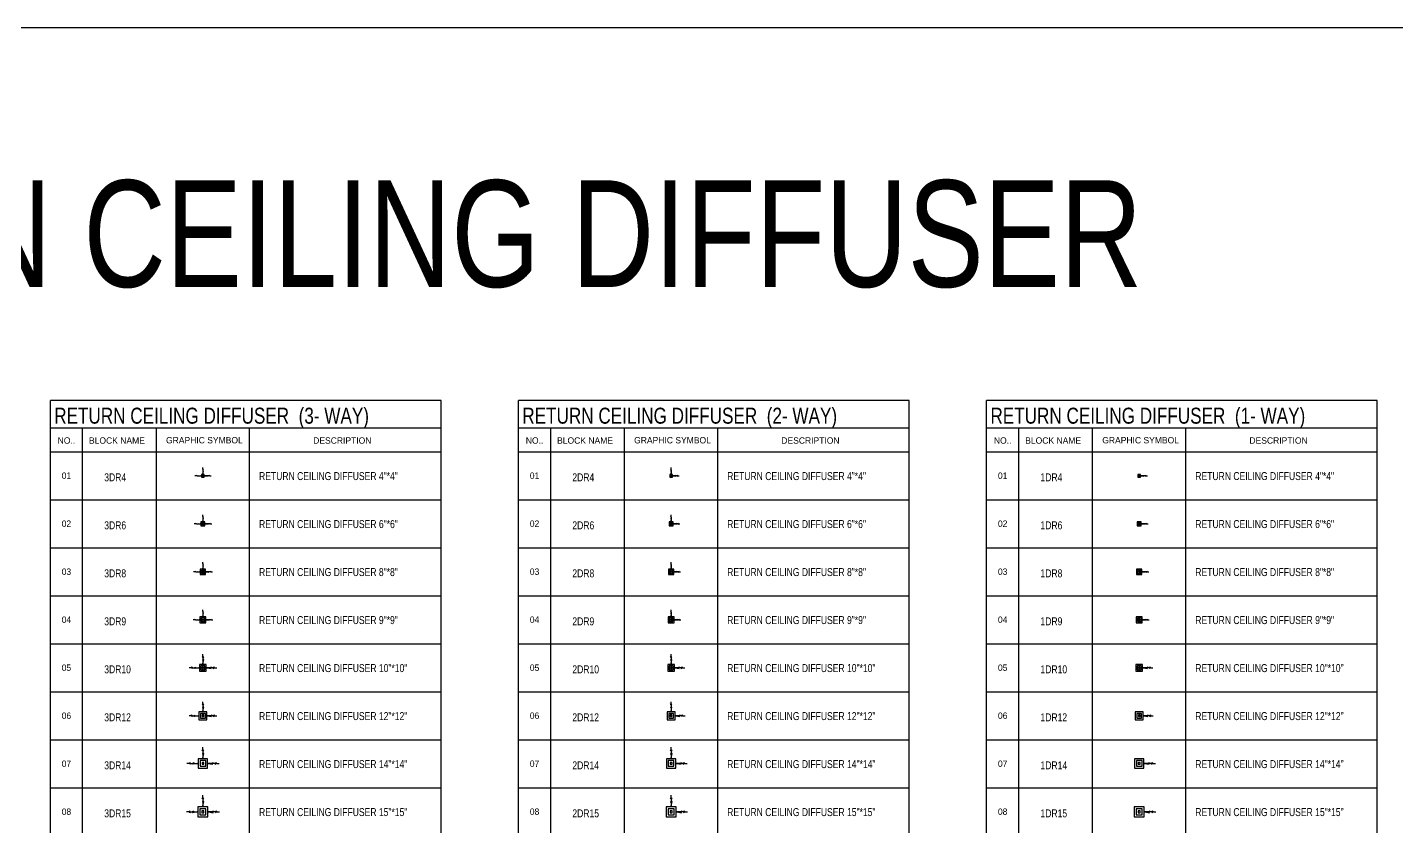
# Model space of a CAD drawing. Header units: millimetres. Extents: x 231894 to 495193, y 184583 to 303652.
# Drawn here: x 355358 to 406700, y 273682 to 303652 of the extents above; entities that cross this region are included whole.
import ezdxf
from ezdxf.enums import TextEntityAlignment as Align

# ---------------------------------------------------------------- set-up
doc = ezdxf.new("R2010")
doc.units = ezdxf.units.MM
doc.layers.get('0').update_dxf_attribs({"color": 254})
for name, color, linetype in [('40-REFERENCE-DRAWINGS-0-35', 40, 'Continuous'), ('MEQUIP', 2, 'Continuous'), ('RETURN GRILL', 13, 'Continuous')]:
    doc.layers.add(name, color=color, linetype=linetype)
doc.styles.add('STENCIL', font='stencil.shx')
doc.styles.add('style2', font='stencil.shx')

# ---------------------------------------------------------------- blocks, each defined once
blk = doc.blocks.new('3DR4')
at = {"color": 13}
for p, q in [((-258, 0), (-308, 0)), ((-258, 0), (-236, 21)), ((-236, -21), (-236, 21)), ((-215, 0), (-236, -21)), ((-215, 0), (-75, 0)), ((-175, 20), (-167, 0)), ((-175, -20), (-167, 0)), ((-75, 0), (-175, -20)), ((0, 258), (-21, 236)), ((21, 236), (-21, 236)), ((-20, 175), (0, 167)), ((0, 258), (0, 308)), ((0, 215), (21, 236)), ((0, 215), (0, 75)), ((20, 175), (0, 167)), ((0, 75), (20, 175)), ((215, 0), (75, 0)), ((75, 0), (175, -20)), ((175, 20), (167, 0)), ((175, -20), (167, 0)), ((215, 0), (236, -21)), ((236, -21), (236, 21)), ((258, 0), (236, 21)), ((258, 0), (308, 0))]:
    blk.add_line(p, q, dxfattribs=at)
at = {"color": 12}
blk.add_lwpolyline([(-50, -50), (50, -50), (50, 50), (-50, 50)], close=True, dxfattribs=at)
at = {"color": 13}
for points in [[(-30, -30), (30, -30), (30, 30), (-30, 30)], [(-10, -10), (10, -10), (10, 10), (-10, 10)]]:
    blk.add_lwpolyline(points, close=True, dxfattribs=at)
for points in [[(-175, 20), (-167, 0), (-75, 0)], [(-175, -20), (-167, 0), (-75, 0)], [(-20, 175), (0, 167), (0, 75)], [(20, 175), (0, 167), (0, 75)], [(175, 20), (167, 0), (75, 0)], [(175, -20), (167, 0), (75, 0)]]:
    blk.add_solid(points, dxfattribs=at)
blk = doc.blocks.new('3DR6')
at = {"color": 13}
for p, q in [((-283, 0), (-333, 0)), ((-283, 0), (-261, 21)), ((-261, -21), (-261, 21)), ((-240, 0), (-261, -21)), ((-240, 0), (-100, 0)), ((-200, 20), (-192, 0)), ((-200, -20), (-192, 0)), ((-100, 0), (-200, -20)), ((0, 283), (-21, 261)), ((21, 261), (-21, 261)), ((-20, 200), (0, 192)), ((0, 283), (0, 333)), ((0, 240), (21, 261)), ((0, 240), (0, 100)), ((20, 200), (0, 192)), ((0, 100), (20, 200)), ((240, 0), (100, 0)), ((100, 0), (200, -20)), ((200, 20), (192, 0)), ((200, -20), (192, 0)), ((240, 0), (261, -21)), ((261, -21), (261, 21)), ((283, 0), (261, 21)), ((283, 0), (333, 0))]:
    blk.add_line(p, q, dxfattribs=at)
at = {"color": 12}
blk.add_lwpolyline([(-75, -75), (75, -75), (75, 75), (-75, 75)], close=True, dxfattribs=at)
at = {"color": 13}
for points in [[(-45, -45), (45, -45), (45, 45), (-45, 45)], [(-15, -15), (15, -15), (15, 15), (-15, 15)]]:
    blk.add_lwpolyline(points, close=True, dxfattribs=at)
for points in [[(-200, 20), (-192, 0), (-100, 0)], [(-200, -20), (-192, 0), (-100, 0)], [(-20, 200), (0, 192), (0, 100)], [(20, 200), (0, 192), (0, 100)], [(200, 20), (192, 0), (100, 0)], [(200, -20), (192, 0), (100, 0)]]:
    blk.add_solid(points, dxfattribs=at)
blk = doc.blocks.new('3DR8')
at = {"color": 13}
for p, q in [((-308, 0), (-358, 0)), ((-308, 0), (-286, 21)), ((-286, -21), (-286, 21)), ((-265, 0), (-286, -21)), ((-265, 0), (-125, 0)), ((-225, 20), (-217, 0)), ((-225, -20), (-217, 0)), ((-125, 0), (-225, -20)), ((0, 308), (-21, 286)), ((21, 286), (-21, 286)), ((-20, 225), (0, 217)), ((0, 308), (0, 358)), ((0, 265), (21, 286)), ((0, 265), (0, 125)), ((20, 225), (0, 217)), ((0, 125), (20, 225)), ((265, 0), (125, 0)), ((125, 0), (225, -20)), ((225, 20), (217, 0)), ((225, -20), (217, 0)), ((265, 0), (286, -21)), ((286, -21), (286, 21)), ((308, 0), (286, 21)), ((308, 0), (358, 0))]:
    blk.add_line(p, q, dxfattribs=at)
at = {"color": 12}
blk.add_lwpolyline([(-100, -100), (100, -100), (100, 100), (-100, 100)], close=True, dxfattribs=at)
at = {"color": 13}
for points in [[(-60, -60), (60, -60), (60, 60), (-60, 60)], [(-20, -20), (20, -20), (20, 20), (-20, 20)]]:
    blk.add_lwpolyline(points, close=True, dxfattribs=at)
for points in [[(-225, 20), (-217, 0), (-125, 0)], [(-225, -20), (-217, 0), (-125, 0)], [(-20, 225), (0, 217), (0, 125)], [(20, 225), (0, 217), (0, 125)], [(225, 20), (217, 0), (125, 0)], [(225, -20), (217, 0), (125, 0)]]:
    blk.add_solid(points, dxfattribs=at)
blk = doc.blocks.new('3DR9')
at = {"color": 13}
for p, q in [((-320, 0), (-370, 0)), ((-320, 0), (-299, 21)), ((-299, -21), (-299, 21)), ((-278, 0), (-299, -21)), ((-278, 0), (-138, 0)), ((-238, 20), (-229, 0)), ((-238, -20), (-229, 0)), ((-138, 0), (-238, -20)), ((0, 320), (-21, 299)), ((21, 299), (-21, 299)), ((-20, 237), (0, 229)), ((0, 320), (0, 370)), ((0, 277), (21, 299)), ((0, 277), (0, 137)), ((20, 237), (0, 229)), ((0, 137), (20, 237)), ((277, 0), (137, 0)), ((137, 0), (237, -20)), ((237, 20), (229, 0)), ((237, -20), (229, 0)), ((277, 0), (299, -21)), ((299, -21), (299, 21)), ((320, 0), (299, 21)), ((320, 0), (370, 0))]:
    blk.add_line(p, q, dxfattribs=at)
at = {"color": 12}
blk.add_lwpolyline([(-112, -112), (112, -112), (112, 112), (-112, 112)], close=True, dxfattribs=at)
at = {"color": 13}
for points in [[(-68, -68), (68, -68), (68, 68), (-68, 68)], [(-22, -22), (22, -22), (22, 22), (-22, 22)]]:
    blk.add_lwpolyline(points, close=True, dxfattribs=at)
for points in [[(-238, 20), (-229, 0), (-138, 0)], [(-238, -20), (-229, 0), (-138, 0)], [(-20, 237), (0, 229), (0, 137)], [(20, 237), (0, 229), (0, 137)], [(237, 20), (229, 0), (137, 0)], [(237, -20), (229, 0), (137, 0)]]:
    blk.add_solid(points, dxfattribs=at)
blk = doc.blocks.new('3DR10')
at = {"color": 13}
for p, q in [((0, 436), (0, 514)), ((-436, 0), (-514, 0)), ((-436, 0), (-402, 33)), ((-402, -33), (-402, 33)), ((-306, 31), (-293, 0)), ((0, 436), (-33, 402)), ((33, 402), (-33, 402)), ((-31, 306), (0, 293)), ((0, 369), (33, 402)), ((0, 369), (0, 150)), ((31, 306), (0, 293)), ((0, 150), (31, 306)), ((306, 31), (293, 0)), ((402, -33), (402, 33)), ((436, 0), (402, 33)), ((436, 0), (514, 0)), ((-369, 0), (-402, -33)), ((-369, 0), (-150, 0)), ((-306, -31), (-293, 0)), ((-150, 0), (-306, -31)), ((369, 0), (150, 0)), ((150, 0), (306, -31)), ((306, -31), (293, 0)), ((369, 0), (402, -33))]:
    blk.add_line(p, q, dxfattribs=at)
at = {"color": 12}
blk.add_lwpolyline([(-125, -125), (125, -125), (125, 125), (-125, 125)], close=True, dxfattribs=at)
at = {"color": 13}
for points in [[(-75, -75), (75, -75), (75, 75), (-75, 75)], [(-25, -25), (25, -25), (25, 25), (-25, 25)]]:
    blk.add_lwpolyline(points, close=True, dxfattribs=at)
for points in [[(-306, 31), (-293, 0), (-150, 0)], [(-31, 306), (0, 293), (0, 150)], [(31, 306), (0, 293), (0, 150)], [(306, 31), (293, 0), (150, 0)], [(-306, -31), (-293, 0), (-150, 0)], [(306, -31), (293, 0), (150, 0)]]:
    blk.add_solid(points, dxfattribs=at)
blk = doc.blocks.new('3DR12')
at = {"color": 13}
for p, q in [((0, 449), (0, 524)), ((-449, 0), (-524, 0)), ((-449, 0), (-417, 32)), ((-417, -32), (-417, 32)), ((-385, 0), (-417, -32)), ((-385, 0), (-174, 0)), ((-325, 30), (-312, 0)), ((-325, -30), (-312, 0)), ((-174, 0), (-325, -30)), ((0, 449), (-32, 417)), ((32, 417), (-32, 417)), ((-30, 325), (0, 312)), ((0, 385), (32, 417)), ((0, 385), (0, 174)), ((30, 325), (0, 312)), ((0, 174), (30, 325)), ((385, 0), (174, 0)), ((174, 0), (325, -30)), ((325, 30), (312, 0)), ((325, -30), (312, 0)), ((385, 0), (417, -32)), ((417, -32), (417, 32)), ((449, 0), (417, 32)), ((449, 0), (524, 0))]:
    blk.add_line(p, q, dxfattribs=at)
at = {"color": 12}
blk.add_lwpolyline([(-150, -150), (150, -150), (150, 150), (-150, 150)], close=True, dxfattribs=at)
at = {"color": 13}
for points in [[(-90, -90), (90, -90), (90, 90), (-90, 90)], [(-30, -30), (30, -30), (30, 30), (-30, 30)]]:
    blk.add_lwpolyline(points, close=True, dxfattribs=at)
for points in [[(-325, 30), (-312, 0), (-174, 0)], [(-325, -30), (-312, 0), (-174, 0)], [(-30, 325), (0, 312), (0, 174)], [(30, 325), (0, 312), (0, 174)], [(325, 30), (312, 0), (174, 0)], [(325, -30), (312, 0), (174, 0)]]:
    blk.add_solid(points, dxfattribs=at)
blk = doc.blocks.new('3DR14')
at = {"color": 13}
for p, q in [((0, 520), (-37, 482)), ((0, 520), (0, 607)), ((-520, 0), (-607, 0)), ((-520, 0), (-482, 37)), ((-482, -37), (-482, 37)), ((-445, 0), (-482, -37)), ((-445, 0), (-200, 0)), ((-375, 35), (-360, 0)), ((-375, -35), (-360, 0)), ((-200, 0), (-375, -35)), ((37, 482), (-37, 482)), ((-35, 375), (0, 360)), ((0, 445), (37, 482)), ((0, 445), (0, 200)), ((35, 375), (0, 360)), ((0, 200), (35, 375)), ((445, 0), (200, 0)), ((200, 0), (375, -35)), ((375, 35), (360, 0)), ((375, -35), (360, 0)), ((445, 0), (482, -37)), ((482, -37), (482, 37)), ((520, 0), (482, 37)), ((520, 0), (607, 0))]:
    blk.add_line(p, q, dxfattribs=at)
at = {"color": 12}
blk.add_lwpolyline([(-175, -175), (175, -175), (175, 175), (-175, 175)], close=True, dxfattribs=at)
at = {"color": 13}
for points in [[(-105, -105), (105, -105), (105, 105), (-105, 105)], [(-35, -35), (35, -35), (35, 35), (-35, 35)]]:
    blk.add_lwpolyline(points, close=True, dxfattribs=at)
for points in [[(-375, 35), (-360, 0), (-200, 0)], [(-375, -35), (-360, 0), (-200, 0)], [(-35, 375), (0, 360), (0, 200)], [(35, 375), (0, 360), (0, 200)], [(375, 35), (360, 0), (200, 0)], [(375, -35), (360, 0), (200, 0)]]:
    blk.add_solid(points, dxfattribs=at)
blk = doc.blocks.new('3DR15')
at = {"color": 13}
for p, q in [((0, 532), (-37, 495)), ((0, 532), (0, 620)), ((-532, 0), (-620, 0)), ((-532, 0), (-495, 37)), ((-495, -37), (-495, 37)), ((-458, 0), (-495, -37)), ((-458, 0), (-212, 0)), ((-388, 35), (-373, 0)), ((-388, -35), (-373, 0)), ((-212, 0), (-388, -35)), ((37, 495), (-37, 495)), ((-35, 388), (0, 373)), ((0, 458), (37, 495)), ((0, 458), (0, 212)), ((35, 388), (0, 373)), ((0, 212), (35, 388)), ((458, 0), (212, 0)), ((212, 0), (388, -35)), ((388, 35), (373, 0)), ((388, -35), (373, 0)), ((458, 0), (495, -37)), ((495, -37), (495, 37)), ((532, 0), (495, 37)), ((532, 0), (620, 0))]:
    blk.add_line(p, q, dxfattribs=at)
at = {"color": 12}
blk.add_lwpolyline([(-188, -188), (188, -188), (188, 188), (-188, 188)], close=True, dxfattribs=at)
at = {"color": 13}
for points in [[(-112, -112), (112, -112), (112, 112), (-112, 112)], [(-38, -38), (38, -38), (38, 38), (-38, 38)]]:
    blk.add_lwpolyline(points, close=True, dxfattribs=at)
for points in [[(-388, 35), (-373, 0), (-212, 0)], [(-388, -35), (-373, 0), (-212, 0)], [(-35, 388), (0, 373), (0, 212)], [(35, 388), (0, 373), (0, 212)], [(388, 35), (373, 0), (212, 0)], [(388, -35), (373, 0), (212, 0)]]:
    blk.add_solid(points, dxfattribs=at)
blk = doc.blocks.new('2DR4')
at = {"color": 13}
for p, q in [((0, 258), (-21, 236)), ((21, 236), (-21, 236)), ((-20, 175), (0, 167)), ((0, 258), (0, 308)), ((0, 215), (21, 236)), ((0, 215), (0, 75)), ((20, 175), (0, 167)), ((0, 75), (20, 175)), ((215, 0), (75, 0)), ((75, 0), (175, -20)), ((175, 20), (167, 0)), ((175, -20), (167, 0)), ((215, 0), (236, -21)), ((236, -21), (236, 21)), ((258, 0), (236, 21)), ((258, 0), (308, 0))]:
    blk.add_line(p, q, dxfattribs=at)
at = {"color": 12}
blk.add_lwpolyline([(-50, -50), (50, -50), (50, 50), (-50, 50)], close=True, dxfattribs=at)
at = {"color": 13}
for points in [[(-30, -30), (30, -30), (30, 30), (-30, 30)], [(-10, -10), (10, -10), (10, 10), (-10, 10)]]:
    blk.add_lwpolyline(points, close=True, dxfattribs=at)
for points in [[(-20, 175), (0, 167), (0, 75)], [(20, 175), (0, 167), (0, 75)], [(175, 20), (167, 0), (75, 0)], [(175, -20), (167, 0), (75, 0)]]:
    blk.add_solid(points, dxfattribs=at)
blk = doc.blocks.new('2DR6')
at = {"color": 13}
for p, q in [((0, 283), (-21, 261)), ((21, 261), (-21, 261)), ((-20, 200), (0, 192)), ((0, 283), (0, 333)), ((0, 240), (21, 261)), ((0, 240), (0, 100)), ((20, 200), (0, 192)), ((0, 100), (20, 200)), ((240, 0), (100, 0)), ((100, 0), (200, -20)), ((200, 20), (192, 0)), ((200, -20), (192, 0)), ((240, 0), (261, -21)), ((261, -21), (261, 21)), ((283, 0), (261, 21)), ((283, 0), (333, 0))]:
    blk.add_line(p, q, dxfattribs=at)
at = {"color": 12}
blk.add_lwpolyline([(-75, -75), (75, -75), (75, 75), (-75, 75)], close=True, dxfattribs=at)
at = {"color": 13}
for points in [[(-45, -45), (45, -45), (45, 45), (-45, 45)], [(-15, -15), (15, -15), (15, 15), (-15, 15)]]:
    blk.add_lwpolyline(points, close=True, dxfattribs=at)
for points in [[(-20, 200), (0, 192), (0, 100)], [(20, 200), (0, 192), (0, 100)], [(200, 20), (192, 0), (100, 0)], [(200, -20), (192, 0), (100, 0)]]:
    blk.add_solid(points, dxfattribs=at)
blk = doc.blocks.new('2DR8')
at = {"color": 13}
for p, q in [((0, 308), (-21, 286)), ((21, 286), (-21, 286)), ((-20, 225), (0, 217)), ((0, 308), (0, 358)), ((0, 265), (21, 286)), ((0, 265), (0, 125)), ((20, 225), (0, 217)), ((0, 125), (20, 225)), ((265, 0), (125, 0)), ((125, 0), (225, -20)), ((225, 20), (217, 0)), ((225, -20), (217, 0)), ((265, 0), (286, -21)), ((286, -21), (286, 21)), ((308, 0), (286, 21)), ((308, 0), (358, 0))]:
    blk.add_line(p, q, dxfattribs=at)
at = {"color": 12}
blk.add_lwpolyline([(-100, -100), (100, -100), (100, 100), (-100, 100)], close=True, dxfattribs=at)
at = {"color": 13}
for points in [[(-60, -60), (60, -60), (60, 60), (-60, 60)], [(-20, -20), (20, -20), (20, 20), (-20, 20)]]:
    blk.add_lwpolyline(points, close=True, dxfattribs=at)
for points in [[(-20, 225), (0, 217), (0, 125)], [(20, 225), (0, 217), (0, 125)], [(225, 20), (217, 0), (125, 0)], [(225, -20), (217, 0), (125, 0)]]:
    blk.add_solid(points, dxfattribs=at)
blk = doc.blocks.new('2DR9')
at = {"color": 13}
for p, q in [((0, 320), (-21, 299)), ((21, 299), (-21, 299)), ((-20, 237), (0, 229)), ((0, 320), (0, 370)), ((0, 277), (21, 299)), ((0, 277), (0, 137)), ((20, 237), (0, 229)), ((0, 137), (20, 237)), ((277, 0), (137, 0)), ((137, 0), (237, -20)), ((237, 20), (229, 0)), ((237, -20), (229, 0)), ((277, 0), (299, -21)), ((299, -21), (299, 21)), ((320, 0), (299, 21)), ((320, 0), (370, 0))]:
    blk.add_line(p, q, dxfattribs=at)
at = {"color": 12}
blk.add_lwpolyline([(-112, -112), (112, -112), (112, 112), (-112, 112)], close=True, dxfattribs=at)
at = {"color": 13}
for points in [[(-68, -68), (68, -68), (68, 68), (-68, 68)], [(-22, -22), (22, -22), (22, 22), (-22, 22)]]:
    blk.add_lwpolyline(points, close=True, dxfattribs=at)
for points in [[(-20, 237), (0, 229), (0, 137)], [(20, 237), (0, 229), (0, 137)], [(237, 20), (229, 0), (137, 0)], [(237, -20), (229, 0), (137, 0)]]:
    blk.add_solid(points, dxfattribs=at)
blk = doc.blocks.new('2DR10')
at = {"color": 13}
for p, q in [((0, 436), (0, 514)), ((0, 436), (-33, 402)), ((33, 402), (-33, 402)), ((-31, 306), (0, 293)), ((0, 369), (33, 402)), ((0, 369), (0, 150)), ((31, 306), (0, 293)), ((0, 150), (31, 306)), ((306, 31), (293, 0)), ((402, -33), (402, 33)), ((436, 0), (402, 33)), ((436, 0), (514, 0)), ((369, 0), (150, 0)), ((150, 0), (306, -31)), ((306, -31), (293, 0)), ((369, 0), (402, -33))]:
    blk.add_line(p, q, dxfattribs=at)
at = {"color": 12}
blk.add_lwpolyline([(-125, -125), (125, -125), (125, 125), (-125, 125)], close=True, dxfattribs=at)
at = {"color": 13}
for points in [[(-75, -75), (75, -75), (75, 75), (-75, 75)], [(-25, -25), (25, -25), (25, 25), (-25, 25)]]:
    blk.add_lwpolyline(points, close=True, dxfattribs=at)
for points in [[(-31, 306), (0, 293), (0, 150)], [(31, 306), (0, 293), (0, 150)], [(306, 31), (293, 0), (150, 0)], [(306, -31), (293, 0), (150, 0)]]:
    blk.add_solid(points, dxfattribs=at)
blk = doc.blocks.new('2DR12')
at = {"color": 13}
for p, q in [((0, 449), (0, 524)), ((0, 449), (-32, 417)), ((32, 417), (-32, 417)), ((-30, 325), (0, 312)), ((0, 385), (32, 417)), ((0, 385), (0, 174)), ((30, 325), (0, 312)), ((0, 174), (30, 325)), ((385, 0), (174, 0)), ((174, 0), (325, -30)), ((325, 30), (312, 0)), ((325, -30), (312, 0)), ((385, 0), (417, -32)), ((417, -32), (417, 32)), ((449, 0), (417, 32)), ((449, 0), (524, 0))]:
    blk.add_line(p, q, dxfattribs=at)
at = {"color": 12}
blk.add_lwpolyline([(-150, -150), (150, -150), (150, 150), (-150, 150)], close=True, dxfattribs=at)
at = {"color": 13}
for points in [[(-90, -90), (90, -90), (90, 90), (-90, 90)], [(-30, -30), (30, -30), (30, 30), (-30, 30)]]:
    blk.add_lwpolyline(points, close=True, dxfattribs=at)
for points in [[(-30, 325), (0, 312), (0, 174)], [(30, 325), (0, 312), (0, 174)], [(325, 30), (312, 0), (174, 0)], [(325, -30), (312, 0), (174, 0)]]:
    blk.add_solid(points, dxfattribs=at)
blk = doc.blocks.new('2DR14')
at = {"color": 13}
for p, q in [((0, 520), (-37, 482)), ((0, 520), (0, 607)), ((37, 482), (-37, 482)), ((-35, 375), (0, 360)), ((0, 445), (37, 482)), ((0, 445), (0, 200)), ((35, 375), (0, 360)), ((0, 200), (35, 375)), ((445, 0), (200, 0)), ((200, 0), (375, -35)), ((375, 35), (360, 0)), ((375, -35), (360, 0)), ((445, 0), (482, -37)), ((482, -37), (482, 37)), ((520, 0), (482, 37)), ((520, 0), (607, 0))]:
    blk.add_line(p, q, dxfattribs=at)
at = {"color": 12}
blk.add_lwpolyline([(-175, -175), (175, -175), (175, 175), (-175, 175)], close=True, dxfattribs=at)
at = {"color": 13}
for points in [[(-105, -105), (105, -105), (105, 105), (-105, 105)], [(-35, -35), (35, -35), (35, 35), (-35, 35)]]:
    blk.add_lwpolyline(points, close=True, dxfattribs=at)
for points in [[(-35, 375), (0, 360), (0, 200)], [(35, 375), (0, 360), (0, 200)], [(375, 35), (360, 0), (200, 0)], [(375, -35), (360, 0), (200, 0)]]:
    blk.add_solid(points, dxfattribs=at)
blk = doc.blocks.new('2DR15')
at = {"color": 13}
for p, q in [((0, 532), (-37, 495)), ((0, 532), (0, 620)), ((37, 495), (-37, 495)), ((-35, 388), (0, 373)), ((0, 458), (37, 495)), ((0, 458), (0, 212)), ((35, 388), (0, 373)), ((0, 212), (35, 388)), ((458, 0), (212, 0)), ((212, 0), (388, -35)), ((388, 35), (373, 0)), ((388, -35), (373, 0)), ((458, 0), (495, -37)), ((495, -37), (495, 37)), ((532, 0), (495, 37)), ((532, 0), (620, 0))]:
    blk.add_line(p, q, dxfattribs=at)
at = {"color": 12}
blk.add_lwpolyline([(-188, -188), (188, -188), (188, 188), (-188, 188)], close=True, dxfattribs=at)
at = {"color": 13}
for points in [[(-112, -112), (112, -112), (112, 112), (-112, 112)], [(-38, -38), (38, -38), (38, 38), (-38, 38)]]:
    blk.add_lwpolyline(points, close=True, dxfattribs=at)
for points in [[(-35, 388), (0, 373), (0, 212)], [(35, 388), (0, 373), (0, 212)], [(388, 35), (373, 0), (212, 0)], [(388, -35), (373, 0), (212, 0)]]:
    blk.add_solid(points, dxfattribs=at)
blk = doc.blocks.new('1DR4')
at = {"color": 13}
for p, q in [((215, 0), (75, 0)), ((75, 0), (175, -20)), ((175, 20), (167, 0)), ((175, -20), (167, 0)), ((215, 0), (236, -21)), ((236, -21), (236, 21)), ((258, 0), (236, 21)), ((258, 0), (308, 0))]:
    blk.add_line(p, q, dxfattribs=at)
at = {"color": 12}
blk.add_lwpolyline([(-50, -50), (50, -50), (50, 50), (-50, 50)], close=True, dxfattribs=at)
at = {"color": 13}
for points in [[(-30, -30), (30, -30), (30, 30), (-30, 30)], [(-10, -10), (10, -10), (10, 10), (-10, 10)]]:
    blk.add_lwpolyline(points, close=True, dxfattribs=at)
for points in [[(175, 20), (167, 0), (75, 0)], [(175, -20), (167, 0), (75, 0)]]:
    blk.add_solid(points, dxfattribs=at)
blk = doc.blocks.new('1DR6')
at = {"color": 13}
for p, q in [((240, 0), (100, 0)), ((100, 0), (200, -20)), ((200, 20), (192, 0)), ((200, -20), (192, 0)), ((240, 0), (261, -21)), ((261, -21), (261, 21)), ((283, 0), (261, 21)), ((283, 0), (333, 0))]:
    blk.add_line(p, q, dxfattribs=at)
at = {"color": 12}
blk.add_lwpolyline([(-75, -75), (75, -75), (75, 75), (-75, 75)], close=True, dxfattribs=at)
at = {"color": 13}
for points in [[(-45, -45), (45, -45), (45, 45), (-45, 45)], [(-15, -15), (15, -15), (15, 15), (-15, 15)]]:
    blk.add_lwpolyline(points, close=True, dxfattribs=at)
for points in [[(200, 20), (192, 0), (100, 0)], [(200, -20), (192, 0), (100, 0)]]:
    blk.add_solid(points, dxfattribs=at)
blk = doc.blocks.new('1DR8')
at = {"color": 13}
for p, q in [((265, 0), (125, 0)), ((125, 0), (225, -20)), ((225, 20), (217, 0)), ((225, -20), (217, 0)), ((265, 0), (286, -21)), ((286, -21), (286, 21)), ((308, 0), (286, 21)), ((308, 0), (358, 0))]:
    blk.add_line(p, q, dxfattribs=at)
at = {"color": 12}
blk.add_lwpolyline([(-100, -100), (100, -100), (100, 100), (-100, 100)], close=True, dxfattribs=at)
at = {"color": 13}
for points in [[(-60, -60), (60, -60), (60, 60), (-60, 60)], [(-20, -20), (20, -20), (20, 20), (-20, 20)]]:
    blk.add_lwpolyline(points, close=True, dxfattribs=at)
for points in [[(225, 20), (217, 0), (125, 0)], [(225, -20), (217, 0), (125, 0)]]:
    blk.add_solid(points, dxfattribs=at)
blk = doc.blocks.new('1DR9')
at = {"color": 13}
for p, q in [((278, 0), (138, 0)), ((138, 0), (238, -20)), ((238, 20), (229, 0)), ((238, -20), (229, 0)), ((278, 0), (299, -21)), ((299, -21), (299, 21)), ((320, 0), (299, 21)), ((320, 0), (370, 0))]:
    blk.add_line(p, q, dxfattribs=at)
at = {"color": 12}
blk.add_lwpolyline([(-112, -112), (112, -112), (112, 112), (-112, 112)], close=True, dxfattribs=at)
at = {"color": 13}
for points in [[(-68, -68), (68, -68), (68, 68), (-68, 68)], [(-22, -22), (22, -22), (22, 22), (-22, 22)]]:
    blk.add_lwpolyline(points, close=True, dxfattribs=at)
for points in [[(238, 20), (229, 0), (138, 0)], [(238, -20), (229, 0), (138, 0)]]:
    blk.add_solid(points, dxfattribs=at)
blk = doc.blocks.new('1DR10')
at = {"color": 13}
for p, q in [((306, 31), (293, 0)), ((402, -33), (402, 33)), ((436, 0), (402, 33)), ((436, 0), (514, 0)), ((369, 0), (150, 0)), ((150, 0), (306, -31)), ((306, -31), (293, 0)), ((369, 0), (402, -33))]:
    blk.add_line(p, q, dxfattribs=at)
at = {"color": 12}
blk.add_lwpolyline([(-125, -125), (125, -125), (125, 125), (-125, 125)], close=True, dxfattribs=at)
at = {"color": 13}
for points in [[(-75, -75), (75, -75), (75, 75), (-75, 75)], [(-25, -25), (25, -25), (25, 25), (-25, 25)]]:
    blk.add_lwpolyline(points, close=True, dxfattribs=at)
for points in [[(306, 31), (293, 0), (150, 0)], [(306, -31), (293, 0), (150, 0)]]:
    blk.add_solid(points, dxfattribs=at)
blk = doc.blocks.new('1DR12')
at = {"color": 13}
for p, q in [((385, 0), (174, 0)), ((174, 0), (325, -30)), ((325, 30), (312, 0)), ((325, -30), (312, 0)), ((385, 0), (417, -32)), ((417, -32), (417, 32)), ((449, 0), (417, 32)), ((449, 0), (524, 0))]:
    blk.add_line(p, q, dxfattribs=at)
at = {"color": 12}
blk.add_lwpolyline([(-150, -150), (150, -150), (150, 150), (-150, 150)], close=True, dxfattribs=at)
at = {"color": 13}
for points in [[(-90, -90), (90, -90), (90, 90), (-90, 90)], [(-30, -30), (30, -30), (30, 30), (-30, 30)]]:
    blk.add_lwpolyline(points, close=True, dxfattribs=at)
for points in [[(325, 30), (312, 0), (174, 0)], [(325, -30), (312, 0), (174, 0)]]:
    blk.add_solid(points, dxfattribs=at)
blk = doc.blocks.new('1DR14')
at = {"color": 13}
for p, q in [((445, 0), (200, 0)), ((200, 0), (375, -35)), ((375, 35), (360, 0)), ((375, -35), (360, 0)), ((445, 0), (482, -37)), ((482, -37), (482, 37)), ((520, 0), (482, 37)), ((520, 0), (607, 0))]:
    blk.add_line(p, q, dxfattribs=at)
at = {"color": 12}
blk.add_lwpolyline([(-175, -175), (175, -175), (175, 175), (-175, 175)], close=True, dxfattribs=at)
at = {"color": 13}
for points in [[(-105, -105), (105, -105), (105, 105), (-105, 105)], [(-35, -35), (35, -35), (35, 35), (-35, 35)]]:
    blk.add_lwpolyline(points, close=True, dxfattribs=at)
for points in [[(375, 35), (360, 0), (200, 0)], [(375, -35), (360, 0), (200, 0)]]:
    blk.add_solid(points, dxfattribs=at)
blk = doc.blocks.new('1DR15')
at = {"color": 13}
for p, q in [((458, 0), (212, 0)), ((212, 0), (388, -35)), ((388, 35), (373, 0)), ((388, -35), (373, 0)), ((458, 0), (495, -37)), ((495, -37), (495, 37)), ((532, 0), (495, 37)), ((532, 0), (620, 0))]:
    blk.add_line(p, q, dxfattribs=at)
at = {"color": 12}
blk.add_lwpolyline([(-188, -188), (188, -188), (188, 188), (-188, 188)], close=True, dxfattribs=at)
at = {"color": 13}
for points in [[(-112, -112), (112, -112), (112, 112), (-112, 112)], [(-38, -38), (38, -38), (38, 38), (-38, 38)]]:
    blk.add_lwpolyline(points, close=True, dxfattribs=at)
for points in [[(388, 35), (373, 0), (212, 0)], [(388, -35), (373, 0), (212, 0)]]:
    blk.add_solid(points, dxfattribs=at)

msp = doc.modelspace()

# ---------------------------------------------------------------- linework, layer by layer
at = {"layer": 'MEQUIP'}
msp.add_lwpolyline([(319660, 303652), (407427, 303652), (407427, 253222), (319660, 253222)], close=True, dxfattribs=at)
at = {"layer": 'RETURN GRILL'}
for p, q in [((356221, 260739), (356221, 289664)), ((370867, 260739), (370867, 289664)), ((373774, 260739), (373774, 289664)), ((388420, 260739), (388420, 289664)), ((391327, 260739), (391327, 289664)), ((405973, 260739), (405973, 289664)), ((356221, 288633), (370867, 288633)), ((357416, 288633), (357416, 260739)), ((360195, 260739), (360195, 288633)), ((363689, 260739), (363689, 288633)), ((373774, 288633), (388420, 288633)), ((374969, 288633), (374969, 260739)), ((377748, 260739), (377748, 288633)), ((381242, 260739), (381242, 288633)), ((391327, 288633), (405973, 288633)), ((392522, 288633), (392522, 260739)), ((395302, 260739), (395302, 288633)), ((398795, 260739), (398795, 288633)), ((356221, 287739), (370867, 287739)), ((373774, 287739), (388420, 287739)), ((391327, 287739), (405973, 287739)), ((356221, 285939), (370867, 285939)), ((373774, 285939), (388420, 285939)), ((391327, 285939), (405973, 285939)), ((356221, 284139), (370867, 284139)), ((373774, 284139), (388420, 284139)), ((391327, 284139), (405973, 284139)), ((356221, 282339), (370867, 282339)), ((373774, 282339), (388420, 282339)), ((391327, 282339), (405973, 282339)), ((356221, 280539), (370867, 280539)), ((373774, 280539), (388420, 280539)), ((391327, 280539), (405973, 280539)), ((356221, 278739), (370867, 278739)), ((373774, 278739), (388420, 278739)), ((391327, 278739), (405973, 278739)), ((356221, 276939), (370867, 276939)), ((373774, 276939), (388420, 276939)), ((391327, 276939), (405973, 276939)), ((356221, 275139), (370867, 275139)), ((373774, 275139), (388420, 275139)), ((391327, 275139), (405973, 275139))]:
    msp.add_line(p, q, dxfattribs=at)
for points in [[(370867, 289664), (356221, 289664)], [(388420, 289664), (373774, 289664)], [(405973, 289664), (391327, 289664)]]:
    msp.add_lwpolyline(points, dxfattribs=at)

# ---------------------------------------------------------------- block references
for name, p in [('3DR4', (361942, 286839)), ('2DR4', (379495, 286839)), ('1DR4', (397048, 286839)), ('3DR6', (361942, 285039)), ('2DR6', (379495, 285039)), ('1DR6', (397048, 285039)), ('3DR8', (361942, 283239)), ('2DR8', (379495, 283239)), ('1DR8', (397048, 283239)), ('3DR9', (361942, 281439)), ('2DR9', (379495, 281439)), ('1DR9', (397048, 281439)), ('3DR10', (361942, 279639)), ('2DR10', (379495, 279639)), ('1DR10', (397048, 279639)), ('3DR12', (361942, 277839)), ('2DR12', (379495, 277839)), ('1DR12', (397048, 277839)), ('3DR14', (361942, 276055)), ('2DR14', (379495, 276055)), ('1DR14', (397048, 276055)), ('3DR15', (361942, 274239)), ('2DR15', (379495, 274239)), ('1DR15', (397048, 274239))]:
    msp.add_blockref(name, p, dxfattribs=at)

# ---------------------------------------------------------------- texts
at = {"layer": '40-REFERENCE-DRAWINGS-0-35', "lineweight": 35, "style": 'STENCIL', "width": 0.8}
msp.add_text('RETURN CEILING DIFFUSER', height=4000, dxfattribs=at).set_placement((338440, 293918))
at = {"layer": 'RETURN GRILL', "lineweight": 35, "style": 'STENCIL', "width": 0.8}
for s, p in [('RETURN CEILING DIFFUSER  (3- WAY)', (356363, 288791)), ('RETURN CEILING DIFFUSER  (2- WAY)', (373916, 288791)), ('RETURN CEILING DIFFUSER  (1- WAY)', (391470, 288791))]:
    msp.add_text(s, height=600, dxfattribs=at).set_placement(p)
at = {"layer": 'RETURN GRILL', "lineweight": 35, "style": 'STENCIL'}
for s, height, p in [('NO..', 239.1, (356821, 288160)), ('BLOCK NAME', 239.1, (358716, 288160)), ('GRAPHIC SYMBOL', 239.06, (361995, 288171)), ('DESCRIPTION', 239.06, (367167, 288160)), ('NO..', 239.1, (374375, 288160)), ('BLOCK NAME', 239.1, (376269, 288160)), ('GRAPHIC SYMBOL', 239.06, (379548, 288171)), ('DESCRIPTION', 239.06, (384720, 288160)), ('NO..', 239.1, (391928, 288160)), ('BLOCK NAME', 239.1, (393822, 288160)), ('GRAPHIC SYMBOL', 239.06, (397101, 288171)), ('DESCRIPTION', 239.06, (402273, 288160))]:
    msp.add_text(s, height=height, dxfattribs=at).set_placement(p, align=Align.MIDDLE)
at = {"layer": 'RETURN GRILL', "color": 4, "style": 'STENCIL'}
for s, p in [('01', (356821, 286842)), ('01', (374375, 286842)), ('01', (391928, 286842)), ('02', (356821, 285042)), ('02', (374375, 285042)), ('02', (391928, 285042)), ('03', (356821, 283242)), ('03', (374375, 283242)), ('03', (391928, 283242)), ('04', (356821, 281442)), ('04', (374375, 281442)), ('04', (391928, 281442)), ('05', (356821, 279642)), ('05', (374375, 279642)), ('05', (391928, 279642)), ('06', (356821, 277842)), ('06', (374375, 277842)), ('06', (391928, 277842)), ('07', (356821, 276042)), ('07', (374375, 276042)), ('07', (391928, 276042)), ('08', (356821, 274242)), ('08', (374375, 274242)), ('08', (391928, 274242))]:
    msp.add_text(s, height=239.1, dxfattribs=at).set_placement(p, align=Align.MIDDLE)
at = {"layer": 'RETURN GRILL', "color": 4, "style": 'style2', "width": 0.8}
for s, p in [('3DR4', (358240, 286630)), ('RETURN CEILING DIFFUSER 4"*4"', (364045, 286677)), ('2DR4', (375793, 286630)), ('RETURN CEILING DIFFUSER 4"*4"', (381598, 286677)), ('1DR4', (393346, 286630)), ('RETURN CEILING DIFFUSER 4"*4"', (399152, 286677)), ('3DR6', (358240, 284830)), ('RETURN CEILING DIFFUSER 6"*6" ', (364045, 284877)), ('2DR6', (375793, 284830)), ('RETURN CEILING DIFFUSER 6"*6" ', (381598, 284877)), ('1DR6', (393346, 284830)), ('RETURN CEILING DIFFUSER 6"*6" ', (399152, 284877)), ('3DR8', (358240, 283030)), ('RETURN CEILING DIFFUSER 8"*8"', (364045, 283077)), ('2DR8', (375793, 283030)), ('RETURN CEILING DIFFUSER 8"*8"', (381598, 283077)), ('1DR8', (393346, 283030)), ('RETURN CEILING DIFFUSER 8"*8"', (399152, 283077)), ('3DR9', (358240, 281230)), ('RETURN CEILING DIFFUSER 9"*9"', (364045, 281277)), ('2DR9', (375793, 281230)), ('RETURN CEILING DIFFUSER 9"*9"', (381598, 281277)), ('1DR9', (393346, 281230)), ('RETURN CEILING DIFFUSER 9"*9"', (399152, 281277)), ('3DR10', (358240, 279430)), ('RETURN CEILING DIFFUSER 10"*10"', (364045, 279477)), ('2DR10', (375793, 279430)), ('RETURN CEILING DIFFUSER 10"*10"', (381598, 279477)), ('1DR10', (393346, 279430)), ('RETURN CEILING DIFFUSER 10"*10"', (399152, 279477)), ('3DR12', (358240, 277630)), ('RETURN CEILING DIFFUSER 12"*12"', (364045, 277677)), ('2DR12', (375793, 277630)), ('RETURN CEILING DIFFUSER 12"*12"', (381598, 277677)), ('1DR12', (393346, 277630)), ('RETURN CEILING DIFFUSER 12"*12"', (399152, 277677)), ('3DR14', (358240, 275830)), ('RETURN CEILING DIFFUSER 14"*14"', (364045, 275877)), ('2DR14', (375793, 275830)), ('RETURN CEILING DIFFUSER 14"*14"', (381598, 275877)), ('1DR14', (393346, 275830)), ('RETURN CEILING DIFFUSER 14"*14"', (399152, 275877)), ('3DR15', (358240, 274030)), ('RETURN CEILING DIFFUSER 15"*15"', (364045, 274077)), ('2DR15', (375793, 274030)), ('RETURN CEILING DIFFUSER 15"*15"', (381598, 274077)), ('1DR15', (393346, 274030)), ('RETURN CEILING DIFFUSER 15"*15"', (399152, 274077))]:
    msp.add_text(s, height=300, dxfattribs=at).set_placement(p)

doc.saveas('drawing.dxf')
